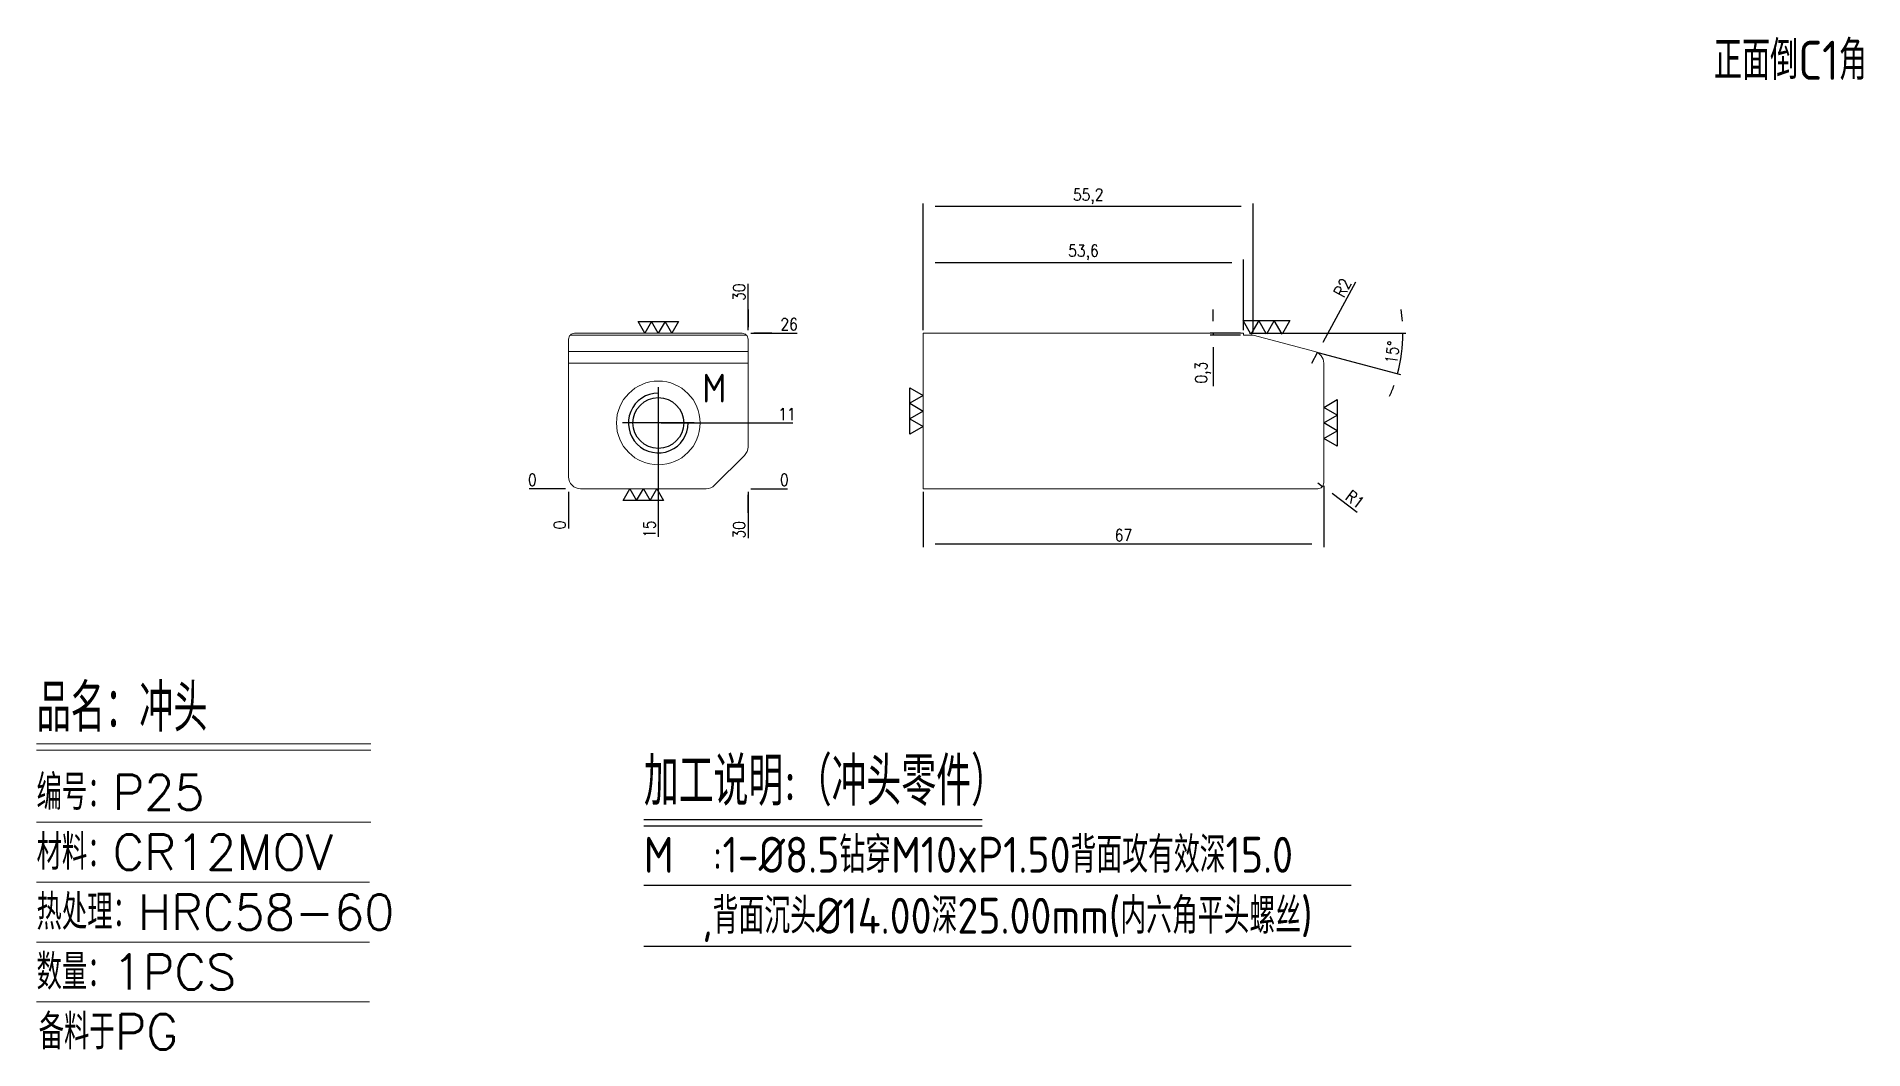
# Model space of a CAD drawing. Header units: millimetres. Extents: x 122175 to 122480, y 10963 to 11133.
import ezdxf
from ezdxf.enums import TextEntityAlignment as Align

# ---------------------------------------------------------------- set-up
doc = ezdxf.new("R2010")
doc.units = ezdxf.units.MM
doc.linetypes.add('CENTER', pattern=[0])
doc.linetypes.add('HIDDEN', pattern=[0])
for name, color, linetype in [('DIM', 4, 'Continuous'), ('PUNCH', 2, 'Continuous'), ('TEXT', 4, 'Continuous')]:
    doc.layers.add(name, color=color, linetype=linetype)
doc.styles.add('chinesef_fs', font='simplex.shx', dxfattribs={"bigfont": 'gbcbig.shx'})
doc.styles.add('gbenor', font='gbenor.shx', dxfattribs={"bigfont": 'gbcbig.shx'})
doc.styles.get("Standard").update_dxf_attribs({"font": 'txt.shx', "width": 0.85, "bigfont": 'ctxt.shx'})
doc.dimstyles.new('T-2-WX', dxfattribs={"dimtxt": 2, "dimasz": 2, "dimexe": 0.5, "dimexo": 0.5, "dimgap": 0.5, "dimtad": 1, "dimtxsty": 'Standard', "dimblk": 'OPEN30', "dimcen": 0, "dimazin": 3, "dimtfac": 1, "dimtmove": 0, "dimatfit": 3, "dimldrblk": 'OPEN30', "dimlwd": -1, "dimlwe": -1})

# ---------------------------------------------------------------- blocks, each defined once
blk = doc.blocks.new('*D7579')
at = {"layer": 'Defpoints', "color": 0}
for p in [(122263.89, 11057.06), (122293.89, 11057.06), (122298.89, 11057.06)]:
    blk.add_point(p, dxfattribs=at)
at = {"layer": 'DIM', "color": 0}
blk.add_line((122294.39, 11057.06), (122300.52, 11057.06), dxfattribs=at)
at = {"layer": 'DIM', "color": 0, "insert": (122299.96, 11058.56), "char_height": 2, "attachment_point": 5}
blk.add_mtext('0', dxfattribs=at)
blk = doc.blocks.new('_Open30')
blk = doc.blocks.new('*D7580')
at = {"layer": 'Defpoints', "color": 0}
for p in [(122278.89, 11068.06), (122298.89, 11068.06), (122263.89, 11057.06)]:
    blk.add_point(p, dxfattribs=at)
at = {"layer": 'DIM', "color": 0}
for p, q in [((122279.39, 11068.06), (122290.89, 11068.06)), ((122290.89, 11068.06), (122294.89, 11068.06)), ((122294.89, 11068.06), (122301.41, 11068.06))]:
    blk.add_line(p, q, dxfattribs=at)
at = {"layer": 'DIM', "color": 0, "insert": (122300.4, 11069.56), "char_height": 2, "attachment_point": 5}
blk.add_mtext('11', dxfattribs=at)
blk = doc.blocks.new('*D7581')
at = {"layer": 'Defpoints', "color": 0}
for p in [(122293.89, 11083.06), (122298.89, 11083.06), (122263.89, 11057.06)]:
    blk.add_point(p, dxfattribs=at)
at = {"layer": 'DIM', "color": 0}
for p, q in [((122294.39, 11083.06), (122297.89, 11083.06)), ((122297.89, 11083.06), (122294.89, 11083.06)), ((122294.89, 11083.06), (122302.14, 11083.06))]:
    blk.add_line(p, q, dxfattribs=at)
at = {"layer": 'DIM', "color": 0, "insert": (122300.77, 11084.56), "char_height": 2, "attachment_point": 5}
blk.add_mtext('26', dxfattribs=at)
blk = doc.blocks.new('*D7582')
at = {"layer": 'Defpoints', "color": 0}
for p in [(122258.89, 11057.06), (122263.89, 11057.06), (122263.89, 11057.06)]:
    blk.add_point(p, dxfattribs=at)
at = {"layer": 'DIM', "color": 0}
blk.add_line((122263.39, 11057.06), (122257.26, 11057.06), dxfattribs=at)
at = {"layer": 'DIM', "color": 0, "insert": (122257.82, 11058.56), "char_height": 2, "attachment_point": 5}
blk.add_mtext('0', dxfattribs=at)
blk = doc.blocks.new('*D7583')
at = {"layer": 'Defpoints', "color": 0}
for p in [(122263.89, 11057.06), (122293.89, 11057.06), (122293.89, 11052.06)]:
    blk.add_point(p, dxfattribs=at)
at = {"layer": 'DIM', "color": 0}
for p, q in [((122293.89, 11056.56), (122293.89, 11053.06)), ((122293.89, 11053.06), (122293.89, 11056.06)), ((122293.89, 11056.06), (122293.89, 11048.81))]:
    blk.add_line(p, q, dxfattribs=at)
at = {"layer": 'DIM', "color": 0, "insert": (122292.39, 11050.19), "char_height": 2, "attachment_point": 5, "rotation": 90}
blk.add_mtext('30', dxfattribs=at)
blk = doc.blocks.new('*D7584')
at = {"layer": 'Defpoints', "color": 0}
for p in [(122278.89, 11068.06), (122263.89, 11057.06), (122278.89, 11052.06)]:
    blk.add_point(p, dxfattribs=at)
at = {"layer": 'DIM', "color": 0}
for p, q in [((122278.89, 11067.56), (122278.89, 11060.06)), ((122278.89, 11060.06), (122278.89, 11056.06)), ((122278.89, 11056.06), (122278.89, 11049.05))]:
    blk.add_line(p, q, dxfattribs=at)
at = {"layer": 'DIM', "color": 0, "insert": (122277.39, 11050.31), "char_height": 2, "attachment_point": 5, "rotation": 90}
blk.add_mtext('15', dxfattribs=at)
blk = doc.blocks.new('*D7585')
at = {"layer": 'Defpoints', "color": 0}
for p in [(122263.89, 11057.06), (122263.89, 11057.06), (122263.89, 11052.06)]:
    blk.add_point(p, dxfattribs=at)
at = {"layer": 'DIM', "color": 0}
blk.add_line((122263.89, 11056.56), (122263.89, 11050.43), dxfattribs=at)
at = {"layer": 'DIM', "color": 0, "insert": (122262.39, 11051), "char_height": 2, "attachment_point": 5, "rotation": 90}
blk.add_mtext('0', dxfattribs=at)
blk = doc.blocks.new('*D7586')
at = {"layer": 'Defpoints', "color": 0}
for p in [(122293.89, 11088.06), (122293.89, 11083.06), (122263.89, 11057.06)]:
    blk.add_point(p, dxfattribs=at)
at = {"layer": 'DIM', "color": 0}
for p, q in [((122293.89, 11084.06), (122293.89, 11091.31)), ((122293.89, 11083.56), (122293.89, 11087.06)), ((122293.89, 11087.06), (122293.89, 11084.06))]:
    blk.add_line(p, q, dxfattribs=at)
at = {"layer": 'DIM', "color": 0, "insert": (122292.39, 11089.94), "char_height": 2, "attachment_point": 5, "rotation": 90}
blk.add_mtext('30', dxfattribs=at)
blk = doc.blocks.new('*D7587')
at = {"layer": 'Defpoints', "color": 0}
for p in [(122323.19, 11057.06), (122390.19, 11058.06), (122323.19, 11047.8)]:
    blk.add_point(p, dxfattribs=at)
at = {"layer": 'DIM', "color": 0}
for p, q in [((122323.19, 11056.56), (122323.19, 11047.3)), ((122390.19, 11057.56), (122390.19, 11047.3)), ((122388.19, 11047.8), (122325.19, 11047.8))]:
    blk.add_line(p, q, dxfattribs=at)
at = {"layer": 'DIM', "color": 0, "insert": (122356.69, 11049.3), "char_height": 2, "attachment_point": 5}
blk.add_mtext('67', dxfattribs=at)
blk = doc.blocks.new('*D7588')
at = {"layer": 'Defpoints', "color": 0}
for p in [(122389.19, 11058.06), (122389.99, 11057.46)]:
    blk.add_point(p, dxfattribs=at)
at = {"layer": 'DIM', "color": 0}
for p, q in [((122389.19, 11058.06), (122389.99, 11057.46)), ((122395.8, 11053.1), (122391.59, 11056.26))]:
    blk.add_line(p, q, dxfattribs=at)
at = {"layer": 'DIM', "color": 0, "insert": (122395.39, 11055.28), "char_height": 2, "attachment_point": 5, "rotation": 323.1101}
blk.add_mtext('R1', dxfattribs=at)
blk = doc.blocks.new('*D7589')
at = {"layer": 'Defpoints', "color": 0}
for p in [(122376.79, 11094.88), (122323.19, 11083.06), (122376.79, 11083.06)]:
    blk.add_point(p, dxfattribs=at)
at = {"layer": 'DIM', "color": 0}
for p, q in [((122323.19, 11083.56), (122323.19, 11095.38)), ((122376.79, 11083.56), (122376.79, 11095.38)), ((122325.19, 11094.88), (122374.79, 11094.88))]:
    blk.add_line(p, q, dxfattribs=at)
at = {"layer": 'DIM', "color": 0, "insert": (122349.99, 11096.57), "char_height": 2, "attachment_point": 5}
blk.add_mtext('53,6', dxfattribs=at)
blk = doc.blocks.new('*D7590')
at = {"layer": 'Defpoints', "color": 0}
for p in [(122376.79, 11083.06), (122371.67, 11082.76), (122376.79, 11082.76)]:
    blk.add_point(p, dxfattribs=at)
at = {"layer": 'DIM', "color": 0}
for p, q in [((122371.67, 11085.06), (122371.67, 11087.06)), ((122376.29, 11083.06), (122371.17, 11083.06)), ((122371.67, 11083.06), (122371.67, 11082.76)), ((122376.29, 11082.76), (122371.17, 11082.76)), ((122371.67, 11080.76), (122371.67, 11074.2))]:
    blk.add_line(p, q, dxfattribs=at)
at = {"layer": 'DIM', "color": 0, "insert": (122369.98, 11076.48), "char_height": 2, "attachment_point": 5, "rotation": 90}
blk.add_mtext('0,3', dxfattribs=at)
blk = doc.blocks.new('*D7591')
at = {"layer": 'Defpoints', "color": 0}
for p in [(122323.19, 11104.24), (122323.19, 11083.06), (122378.39, 11082.76)]:
    blk.add_point(p, dxfattribs=at)
at = {"layer": 'DIM', "color": 0}
for p, q in [((122323.19, 11083.56), (122323.19, 11104.74)), ((122378.39, 11083.26), (122378.39, 11104.74)), ((122376.39, 11104.24), (122325.19, 11104.24))]:
    blk.add_line(p, q, dxfattribs=at)
at = {"layer": 'DIM', "color": 0, "insert": (122350.79, 11105.93), "char_height": 2, "attachment_point": 5}
blk.add_mtext('55,2', dxfattribs=at)
blk = doc.blocks.new('*D7592')
at = {"layer": 'Defpoints', "color": 0}
for p in [(122323.19, 11083.06), (122376.79, 11083.06), (122378.39, 11082.76), (122388.7, 11080), (122403.03, 11078.52)]:
    blk.add_point(p, dxfattribs=at)
at = {"layer": 'DIM', "color": 0}
for p, q in [((122377.77, 11083.06), (122403.92, 11083.06)), ((122389.19, 11079.87), (122403.01, 11076.16))]:
    blk.add_line(p, q, dxfattribs=at)
for start, end in [(4.382, 8.764), (345, 0), (336.236, 340.618)]:
    blk.add_arc((122377.27, 11083.06), 26.16, start, end, dxfattribs=at)
at = {"layer": 'DIM', "color": 0, "insert": (122401.66, 11079.85), "char_height": 2, "attachment_point": 5, "rotation": 82.5}
blk.add_mtext('15%%d', dxfattribs=at)
blk = doc.blocks.new('*D7593')
at = {"layer": 'Defpoints', "color": 0}
for p in [(122389.14, 11079.82), (122388.19, 11078.07)]:
    blk.add_point(p, dxfattribs=at)
at = {"layer": 'DIM', "color": 0}
for p, q in [((122390.09, 11081.58), (122395.55, 11091.64)), ((122388.19, 11078.07), (122389.14, 11079.82))]:
    blk.add_line(p, q, dxfattribs=at)
at = {"layer": 'DIM', "color": 0, "insert": (122393.34, 11090.7), "char_height": 2, "attachment_point": 5, "rotation": 61.5156}
blk.add_mtext('R2', dxfattribs=at)

msp = doc.modelspace()

# ---------------------------------------------------------------- linework, layer by layer
at = {"layer": 'DIM', "color": 4, "linetype": 'Continuous', "lineweight": 13}
for p, q in [((122174.892, 11014.404), (122230.811, 11014.404)), ((122174.892, 11013.373), (122230.811, 11013.373)), ((122174.892, 11001.301), (122230.811, 11001.301)), ((122174.892, 10991.289), (122230.568, 10991.289)), ((122174.892, 10981.278), (122230.568, 10981.278)), ((122174.892, 10971.267), (122230.568, 10971.267))]:
    msp.add_line(p, q, dxfattribs=at)
at = {"layer": 'PUNCH', "linetype": 'HIDDEN', "lineweight": 15, "ltscale": 3}
for p, q in [((122263.89, 11079.998, 0), (122293.89, 11079.998, 0)), ((122264.176, 11082.762, 0), (122293.604, 11082.762, 0)), ((122263.89, 11078.066, 0), (122293.89, 11078.066, 0))]:
    msp.add_line(p, q, dxfattribs=at)
at = {"layer": 'PUNCH', "linetype": 'Continuous', "lineweight": 15}
msp.add_lwpolyline([(122293.89, 11064.062), (122293.89, 11082.062, 0.4142136), (122292.89, 11083.062), (122264.89, 11083.062, 0.4142136), (122263.89, 11082.062), (122263.89, 11059.062, 0.4142136), (122265.89, 11057.062), (122286.89, 11057.062, 0.1989124), (122288.304, 11057.648), (122293.304, 11062.648, 0.1989124)], format="xyb", close=True, dxfattribs=at)
msp.add_lwpolyline([(122323.186, 11083.062), (122376.786, 11083.062), (122376.786, 11082.762), (122378.386, 11082.762), (122388.703, 11079.998, -0.3394543), (122390.186, 11078.066), (122390.186, 11058.062, -0.4142136), (122389.186, 11057.062), (122323.186, 11057.062), (122323.186, 11083.062), (122358.386, 11083.062)], format="xyb", dxfattribs=at)
at = {"layer": 'PUNCH', "linetype": 'CENTER'}
for points in [[(122278.89, 11074.062), (122278.89, 11062.062)], [(122284.89, 11068.062), (122272.89, 11068.062)]]:
    msp.add_lwpolyline(points, dxfattribs=at)
at = {"layer": 'PUNCH'}
msp.add_lwpolyline([(122278.89, 11073.062, 2.4142136), (122283.89, 11068.062)], format="xyb", dxfattribs=at)
at = {"layer": 'PUNCH', "linetype": 'HIDDEN', "lineweight": 15, "ltscale": 3}
msp.add_circle((122278.89, 11068.062), 7, dxfattribs=at)
at = {"layer": 'PUNCH'}
msp.add_circle((122278.89, 11068.062), 4.25, dxfattribs=at)
at = {"layer": 'TEXT', "color": 3}
for p, q in [((122276.469, 11001.779), (122333.054, 11001.779)), ((122276.469, 11000.729), (122333.054, 11000.729)), ((122276.469, 10990.769), (122394.756, 10990.769)), ((122276.469, 10980.569), (122394.756, 10980.569))]:
    msp.add_line(p, q, dxfattribs=at)
at = {"layer": 'TEXT'}
for points in [[(122282.267, 11085.012), (122281.142, 11083.062), (122280.016, 11085.012), (122278.89, 11083.062), (122277.764, 11085.012), (122276.638, 11083.062), (122275.512, 11085.012), (122282.267, 11085.012)], [(122384.509, 11085.184), (122383.21, 11082.934), (122381.911, 11085.184), (122380.612, 11082.934), (122379.313, 11085.184), (122378.014, 11082.934), (122376.715, 11085.184), (122384.509, 11085.184)], [(122320.936, 11073.959), (122323.186, 11072.66), (122320.936, 11071.361), (122323.186, 11070.062), (122320.936, 11068.763), (122323.186, 11067.464), (122320.936, 11066.165), (122320.936, 11073.959)], [(122392.436, 11064.167), (122390.186, 11065.466), (122392.436, 11066.765), (122390.186, 11068.064), (122392.436, 11069.363), (122390.186, 11070.662), (122392.436, 11071.961), (122392.436, 11064.167)], [(122273.012, 11055.112), (122274.138, 11057.062), (122275.264, 11055.112), (122276.39, 11057.062), (122277.516, 11055.112), (122278.642, 11057.062), (122279.767, 11055.112), (122273.012, 11055.112)]]:
    msp.add_lwpolyline(points, close=True, dxfattribs=at)

# ---------------------------------------------------------------- texts
at = {"layer": 'DIM', "color": 3, "linetype": 'Continuous', "lineweight": 13, "style": 'chinesef_fs'}
for s, height, p in [('品名：冲头', 7.9502, (122174.892, 11016.465)), ('编号：P25', 5.889, (122174.892, 11003.362)), ('材料：CR12MOV', 5.889, (122174.892, 10993.351)), ('热处理：HRC58-60', 5.88901, (122174.892, 10983.339)), ('数量：1PCS', 5.889, (122174.892, 10973.328)), ('备料于PG', 5.889, (122175.25, 10963.317))]:
    msp.add_text(s, height=height, dxfattribs=at).set_placement(p)
at = {"layer": 'TEXT', "color": 4, "lineweight": 18, "style": 'gbenor'}
msp.add_text('正面倒C1角', height=6.5409, dxfattribs=at).set_placement((122455.418, 11125.428))
at = {"layer": 'TEXT', "color": 4, "style": 'gbenor'}
msp.add_text('M', height=4.8, dxfattribs=at).set_placement((122288.243, 11073.887), align=Align.MIDDLE_CENTER)
for s, height, p in [('加工说明:（冲头零件）', 8.1, (122276.469, 11004.089)), ('M  :1-%%C8.5钻穿M10xP1.50背面攻有效深15.0', 6, (122276.469, 10992.869)), ('   ,背面沉头%%C14.00深25.00mm(内六角平头螺丝)', 6, (122276.469, 10982.669))]:
    msp.add_text(s, height=height, dxfattribs=at).set_placement(p)

# ---------------------------------------------------------------- dimensions: what is measured, and where the dimension line sits
at = {"layer": 'DIM'}
for base, p1, p2, picture, middle in [((122323.186, 11104.236), (122378.386, 11082.762), (122323.186, 11083.062), '*D7591', (122350.786, 11105.926)), ((122376.786, 11094.877), (122323.186, 11083.062), (122376.786, 11083.062), '*D7589', (122349.986, 11096.568)), ((122323.186, 11047.797), (122390.186, 11058.062), (122323.186, 11057.062), '*D7587', (122356.686, 11049.297))]:
    dim = msp.add_linear_dim(base=base, p1=p1, p2=p2, dimstyle='T-2-WX', dxfattribs=at)
    dim.commit()
    dim.dimension.update_dxf_attribs({"geometry": picture, "text_midpoint": middle})
dim = msp.add_radius_dim(center=(122388.186, 11078.066), mpoint=(122389.14, 11079.824), dimstyle='T-2-WX', dxfattribs=at)
dim.commit()
dim.dimension.update_dxf_attribs({"geometry": '*D7593', "text_midpoint": (122394.654, 11089.987), "dimtype": 164})
for feature_location, offset, dtype, origin, picture, middle in [((122293.89, 11083.062), (0, 5), 1, (122263.89, 11057.062), '*D7586', (122292.39, 11089.938)), ((122293.89, 11083.062), (5, 0), 0, (122263.89, 11057.062), '*D7581', (122300.766, 11084.562)), ((122278.89, 11068.062), (20, 0), 0, (122263.89, 11057.062), '*D7580', (122300.402, 11069.562)), ((122278.89, 11068.062), (0, -16), 1, (122263.89, 11057.062), '*D7584', (122277.39, 11050.307)), ((122263.889972162, 11057.062151004), (-5, 0), 0, (122263.889972162, 11057.062151004), '*D7582', (122257.823305495, 11058.562151004)), ((122293.889972182, 11057.062151004), (5, 0), 0, (122263.889972162, 11057.062151004), '*D7579', (122299.956638849, 11058.562151004)), ((122263.889972162, 11057.062151004), (0, -5), 1, (122263.889972162, 11057.062151004), '*D7585', (122262.389972162, 11050.995484337)), ((122293.89, 11057.062), (0, -5), 1, (122263.89, 11057.062), '*D7583', (122292.39, 11050.186))]:
    dim = msp.add_ordinate_dim(feature_location=feature_location, offset=offset, dtype=dtype, origin=origin, dimstyle='T-2-WX', dxfattribs=at)
    dim.commit()
    dim.dimension.update_dxf_attribs({"geometry": picture, "text_midpoint": middle})
dim = msp.add_angular_dim_2l(base=(122403.025, 11078.52), line1=((122378.386, 11082.762), (122388.703, 11079.998)), line2=((122323.186, 11083.062), (122376.786, 11083.062)), dimstyle='T-2-WX', dxfattribs=at)
dim.commit()
dim.dimension.update_dxf_attribs({"geometry": '*D7592', "text_midpoint": (122401.665, 11079.85)})
dim = msp.add_linear_dim(base=(122371.666, 11082.762), p1=(122376.786, 11083.062), p2=(122376.786, 11082.762), angle=270, dimstyle='T-2-WX', dxfattribs=at)
dim.commit()
dim.dimension.update_dxf_attribs({"geometry": '*D7590', "text_midpoint": (122369.975, 11076.481)})
dim = msp.add_radius_dim(center=(122389.186, 11058.062), mpoint=(122389.985, 11057.462), dimstyle='T-2-WX', dxfattribs=at)
dim.commit()
dim.dimension.update_dxf_attribs({"geometry": '*D7588', "text_midpoint": (122395.391, 11055.28)})

doc.saveas('drawing.dxf')
